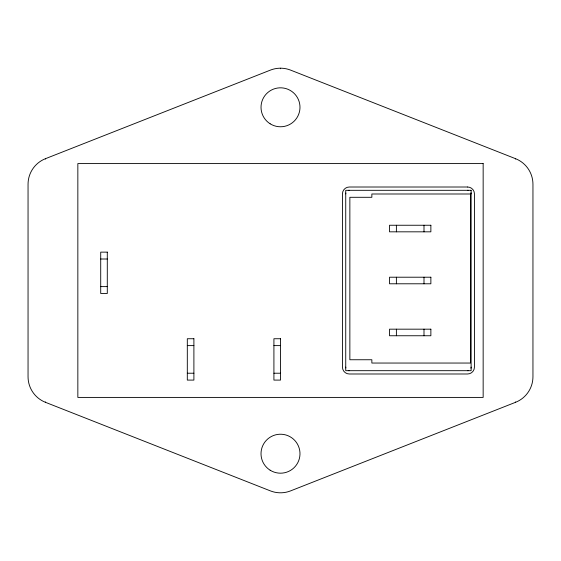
<?xml version="1.0" encoding="UTF-8"?>
<svg xmlns="http://www.w3.org/2000/svg" width="561" height="561" viewBox="0 0 561 561"><rect width="100%" height="100%" fill="white"/><g stroke="black" fill="none" stroke-linecap="round" stroke-linejoin="round"><path stroke-width="0.84" d="M45.476 402.321A27.496 27.496 0 0 1 28.05 376.74L28.05 184.26A27.496 27.496 0 0 1 45.476 158.679L270.423 70.104A27.496 27.496 0 0 1 290.577 70.104L515.524 158.679A27.496 27.496 0 0 1 532.95 184.26L532.95 376.74A27.496 27.496 0 0 1 515.524 402.321L290.577 490.896A27.496 27.496 0 0 1 270.423 490.896L45.476 402.321L45.623 401.935M515.377 159.065L515.524 158.686M100.714 259.007L107.291 259.007M100.714 286.615L107.291 286.615M187.311 345.611L193.896 345.611M273.915 345.611L280.5 345.611M187.311 373.219L193.896 373.219M273.915 373.219L280.5 373.219M515.377 401.935L515.524 402.314M45.476 158.686L45.623 159.065M423.997 225.249L423.997 231.826M423.997 277.211L423.997 283.789M423.997 329.174L423.997 335.751M396.389 225.249L396.389 231.826M396.389 277.211L396.389 283.789M396.389 329.174L396.389 335.751M280.5 68.204L280.5 68.744M345.737 193.889A3.576 3.576 0 0 1 345.828 193.089M348.262 190.467A3.576 3.576 0 0 1 349.314 190.312M467.551 190.312A3.576 3.576 0 0 1 468.603 190.467M470.967 192.83A3.576 3.576 0 0 1 471.121 193.889M349.314 370.688A3.576 3.576 0 0 1 348.262 370.533M345.828 367.911A3.576 3.576 0 0 1 345.737 367.111M471.121 367.111A3.576 3.576 0 0 1 470.967 368.17M468.603 370.533A3.576 3.576 0 0 1 467.551 370.688M483.154 163.588L77.846 163.588L77.846 397.412L483.154 397.412L483.154 163.588M467.594 187.009L349.293 187.009A6.844 6.844 0 0 0 342.455 193.854L342.455 367.146A6.844 6.844 0 0 0 349.293 373.991L467.594 373.991A6.844 6.844 0 0 0 474.438 367.146L474.438 193.854A6.844 6.844 0 0 0 467.594 187.009M471.121 190.312L345.737 190.312L345.737 370.688L471.121 370.688L471.121 190.312M470.518 193.994L371.859 193.994L371.859 197.297L349.861 197.297L349.861 359.748L371.859 359.748L371.859 363.044L470.518 363.044L470.518 193.994M430.869 225.249L389.516 225.249L389.516 231.826L430.869 231.826L430.869 225.249M107.291 252.134L100.714 252.134L100.714 293.487L107.291 293.487L107.291 252.134M430.869 277.211L389.516 277.211L389.516 283.789L430.869 283.789L430.869 277.211M430.869 329.174L389.516 329.174L389.516 335.751L430.869 335.751L430.869 329.174M193.896 338.739L187.311 338.739L187.311 380.092L193.896 380.092L193.896 338.739M280.5 338.739L273.915 338.739L273.915 380.092L280.5 380.092L280.5 338.739M270.15 470.216A19.488 19.488 0 0 0 299.974 454.417A19.488 19.488 0 0 0 271.377 436.486A19.488 19.488 0 0 0 270.15 470.216M270.15 123.799A19.488 19.488 0 0 0 299.974 108.007A19.488 19.488 0 0 0 271.377 90.076A19.488 19.488 0 0 0 270.15 123.799"/></g></svg>
